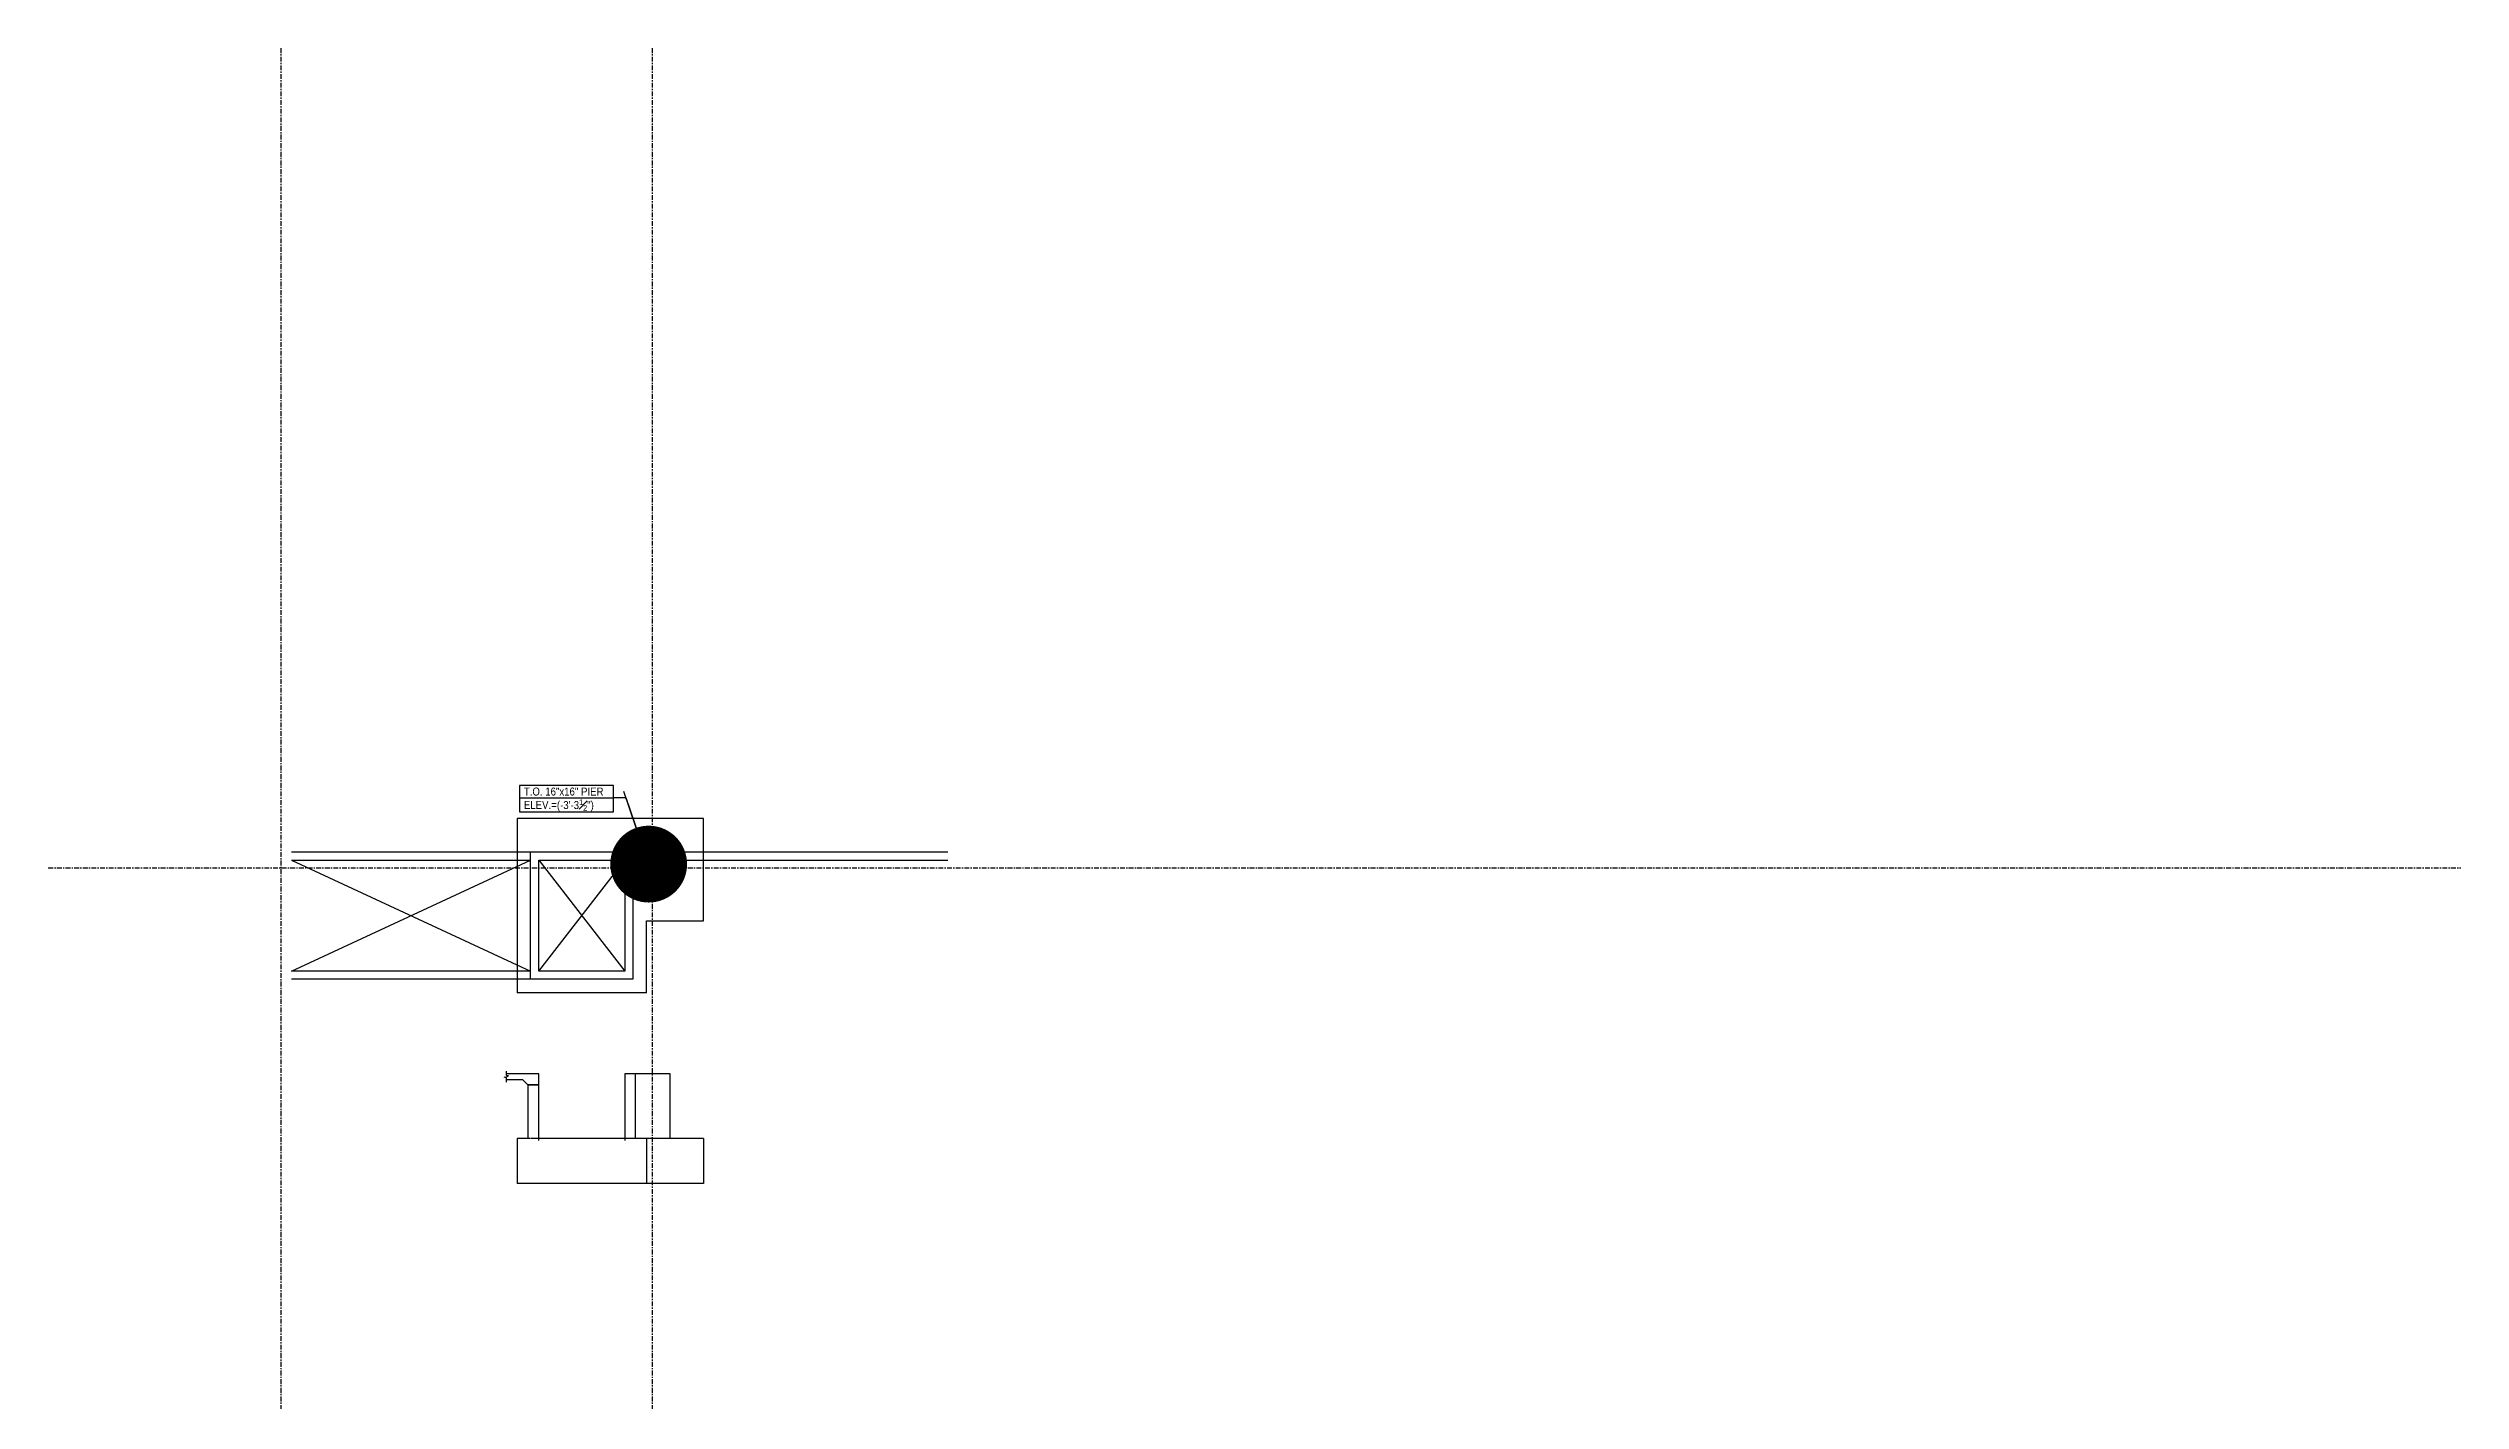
# Model space of a CAD drawing. Header units: metres. Extents: x 1804 to 1993, y 5558 to 5770.
# Drawn here: x 1804.3 to 1992.7, y 5663.9 to 5769.5 of the extents above; entities that cross this region are included whole.
import ezdxf

# ---------------------------------------------------------------- set-up
doc = ezdxf.new("R2010")
doc.units = ezdxf.units.M
doc.header["$LTSCALE"] = 0.5
doc.linetypes.add('CENTER2', pattern=[1.125, 0.75, -0.125, 0.125, -0.125])
doc.linetypes.add('HIDDEN', pattern=[0.375, 0.25, -0.125])
for name, color, linetype in [('concrete', 7, 'Continuous'), ('PC BM - BEAM CONT.', 1, 'Continuous'), ('PC BM - GROUT TUBE', 11, 'Continuous'), ('PC COL - COIL ROD', 11, 'Continuous'), ('SHT - CIP WALL', 1, 'Continuous'), ('SHT - CMU WALL', 1, 'Continuous'), ('SHT - CMU WALL HIDDEN', 1, 'HIDDEN'), ('SHT - GRID LINE', 8, 'CENTER2'), ('SHT - TAG FOOTING', 3, 'Continuous')]:
    doc.layers.add(name, color=color, linetype=linetype)
doc.styles.add('CMC-NARROW', font='FreeMono.otf', dxfattribs={"width": 0.9})
doc.dimstyles.new('CMC-NARROW', dxfattribs={"dimscale": 96, "dimtxt": 0.078125, "dimasz": 0.0625, "dimexe": 0.03125, "dimexo": 0.0625, "dimgap": 0.03125, "dimtad": 1, "dimdec": 4, "dimzin": 3, "dimdsep": 46, "dimlunit": 4, "dimtxsty": 'CMC-NARROW', "dimblk": 'ARCHTICK', "dimcen": 0, "dimclrd": 256, "dimclre": 256, "dimclrt": 256, "dimazin": 1, "dimtfac": 0.75, "dimtdec": 4, "dimtofl": 0, "dimtmove": 1, "dimatfit": 0, "dimfxl": 1, "dimtfillclr": 256, "dimfrac": 1, "dimtzin": 0, "dimlwd": -1, "dimlwe": -1, "dimarcsym": 0})

# ---------------------------------------------------------------- blocks, each defined once
blk = doc.blocks.new('_ArchTick')
at = {"color": 0, "linetype": 'ByBlock', "const_width": 0.15}
blk.add_lwpolyline([(-0.5, -0.5), (0.5, 0.5)], dxfattribs=at)

msp = doc.modelspace()

# ---------------------------------------------------------------- linework, layer by layer
at = {"layer": 'concrete'}
for p, q in [((1841.92, 5696.81), (1841.92, 5706.75)), ((1841.92, 5706.75), (1852.82, 5706.75)), ((1842.56, 5697.44), (1842.56, 5706.11)), ((1842.56, 5706.11), (1849.29, 5706.11)), ((1849.29, 5706.11), (1849.29, 5697.44)), ((1852.82, 5703.94), (1852.82, 5706.75)), ((1849.92, 5703.94), (1849.92, 5696.81)), ((1849.92, 5703.94), (1852.82, 5703.94)), ((1849.92, 5696.81), (1841.92, 5696.81)), ((1849.29, 5697.44), (1842.56, 5697.44)), ((1850.97, 5695.76), (1840.87, 5695.76)), ((1839.87, 5689.15), (1840.04, 5689.2)), ((1840.04, 5689.1), (1839.87, 5689.15)), ((1840.04, 5689.41), (1840.04, 5689.62)), ((1840.04, 5689.3), (1840.04, 5689.41)), ((1842.56, 5689.41), (1840.04, 5689.41)), ((1840.2, 5689.26), (1840.04, 5689.3)), ((1840.04, 5689.2), (1840.2, 5689.26)), ((1840.04, 5688.99), (1840.04, 5689.1)), ((1840.04, 5688.78), (1840.04, 5688.99)), ((1840.04, 5688.99), (1841.3, 5688.99)), ((1842.56, 5689.41), (1841.3, 5689.41)), ((1841.3, 5688.99), (1841.72, 5688.57)), ((1842.56, 5688.57), (1841.72, 5688.57)), ((1841.72, 5688.57), (1841.72, 5684.37)), ((1841.72, 5688.57), (1842.56, 5688.57)), ((1842.56, 5688.99), (1842.56, 5689.41)), ((1842.56, 5688.57), (1842.56, 5689.41)), ((1842.56, 5684.21), (1842.56, 5688.57)), ((1849.29, 5689.41), (1849.29, 5684.21)), ((1852.82, 5689.41), (1849.29, 5689.41)), ((1850.13, 5684.37), (1850.13, 5689.41)), ((1852.82, 5684.37), (1852.82, 5689.41)), ((1841.93, 5684.37), (1840.87, 5684.37)), ((1840.87, 5684.37), (1840.87, 5680.87)), ((1855.42, 5684.37), (1841.97, 5684.37)), ((1850.97, 5684.37), (1850.97, 5680.87)), ((1855.42, 5684.37), (1855.42, 5680.87)), ((1855.42, 5680.87), (1840.87, 5680.87))]:
    msp.add_line(p, q, dxfattribs=at)
msp.add_lwpolyline([(1850.97, 5695.76), (1850.97, 5701.36), (1855.42, 5701.36), (1855.42, 5709.36), (1840.87, 5709.36), (1840.87, 5695.76)], dxfattribs=at)
at = {"layer": 'PC BM - BEAM CONT.'}
for p, q in [((1823.26, 5697.44), (1841.92, 5706.11)), ((1823.26, 5706.11), (1841.92, 5697.44)), ((1842.56, 5697.44), (1849.29, 5706.11)), ((1842.56, 5706.11), (1849.29, 5697.44))]:
    msp.add_line(p, q, dxfattribs=at)
at = {"layer": 'PC BM - GROUT TUBE'}
msp.add_circle((1851.42, 5705.36), 0.125, dxfattribs=at)
at = {"layer": 'PC COL - COIL ROD', "const_width": 0.0313}
msp.add_lwpolyline([(1851.42, 5705.34, 1), (1851.42, 5705.38, 1)], format="xyb", close=True, dxfattribs=at)
at = {"layer": 'SHT - CIP WALL'}
for p, q in [((1841.92, 5697.44), (1823.26, 5697.44)), ((1841.92, 5696.81), (1823.26, 5696.81))]:
    msp.add_line(p, q, dxfattribs=at)
at = {"layer": 'SHT - CMU WALL'}
for p, q in [((1823.26, 5706.75), (1841.92, 5706.75)), ((1823.26, 5706.11), (1841.92, 5706.11)), ((1852.26, 5706.75), (1874.51, 5706.75)), ((1852.26, 5706.11), (1874.51, 5706.11))]:
    msp.add_line(p, q, dxfattribs=at)
at = {"layer": 'SHT - CMU WALL HIDDEN'}
msp.add_lwpolyline([(1850.76, 5704.69), (1852.09, 5704.69), (1852.09, 5706.03), (1850.76, 5706.03)], close=True, dxfattribs=at)
at = {"layer": 'SHT - GRID LINE'}
for p, q in [((1822.42, 5769.52), (1822.42, 5566.52)), ((1851.42, 5769.52), (1851.42, 5558.27)), ((1804.26, 5705.52), (1992.67, 5705.52))]:
    msp.add_line(p, q, dxfattribs=at)
at = {"layer": 'SHT - TAG FOOTING'}
msp.add_line((1841.07, 5710.98), (1848.4, 5710.98), dxfattribs=at)
msp.add_lwpolyline([(1841.07, 5711.95), (1841.07, 5709.87), (1848.4, 5709.87), (1848.4, 5711.95)], close=True, dxfattribs=at)

# ---------------------------------------------------------------- texts
at = {"layer": 'SHT - TAG FOOTING', "char_height": 0.625, "style": 'CMC-NARROW'}
for s, insert, attachment_point in [('T.O. {\\C6;16"x16"} PIER', (1841.4, 5711.78), 1), ('ELEV.= ', (1841.4, 5710.74), 1), ('\\A1;{\\C6;(-3\'-3\\H0.7x;\\S1#2;\\H1.42857x;")}', (1843.98, 5710.38), 4)]:
    msp.add_mtext(s, dxfattribs=dict(at, insert=insert, attachment_point=attachment_point))

# ---------------------------------------------------------------- leaders
at = {"layer": 'SHT - TAG FOOTING'}
msp.add_leader([(1851.15, 5705.8), (1849.38, 5710.98), (1848.4, 5710.98)], dimstyle='CMC-NARROW', override={"dimgap": 0.03125, "dimtad": 0, "dimldrblk": 'Dot'}, dxfattribs=at)

doc.saveas('drawing.dxf')
